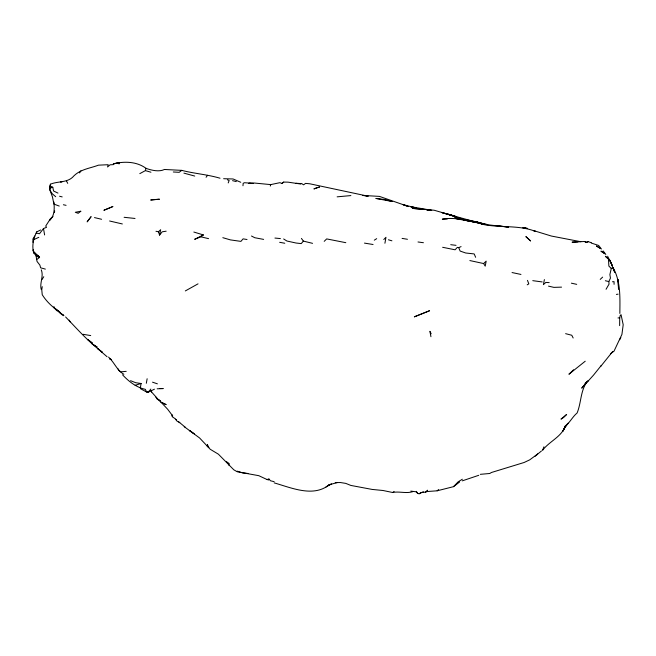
<?xml version="1.0" encoding="UTF-8"?>
<svg xmlns="http://www.w3.org/2000/svg" width="656" height="656" viewBox="0 0 656 656"><rect width="100%" height="100%" fill="white"/><g stroke="black" fill="none" stroke-linecap="round" stroke-linejoin="round"><path stroke-width="0.98" d="M41.156 289.304C39.532 282.785 43.936 276.373 41.271 269.813M53.948 202.081C54.35 207.985 54.809 214.241 50.832 219.186M172.356 416.708L172.413 415.002L171.929 415.355L172.356 416.708L175.218 418.807L176.94 421.062L179.769 422.694M619.641 325.622L619.723 317.75L620.314 315.192M242.974 185.755L243.179 183.278L244.491 182.729L253.495 183.368M425.506 492.123L427.392 491.508L427.499 490.18L425.506 492.123L421.242 492.517L419.151 493.755L417.765 493.484L416.076 491.803L410.804 491.098M42.238 286.664L41.763 289.837L42.246 294.757C46.428 301.366 52.086 306.885 58.802 311.239L53.743 307.443L54.03 306.598M612.286 267.919L611.277 268.476L609.875 274.577L610.465 278.087L608.834 281.563L609.039 284.138L606.062 289.28M154.431 389.188L148.1 392.296L146.575 391.993L145.361 389.352C136.251 387.368 128.715 381.464 122.533 374.781M148.1 392.296L150.847 389.082M140.335 387.909L141.106 383.498L135.694 382.719L130.569 380.677M384.916 243.253L385.966 237.283L383.785 239.53M146.321 383.268L147.141 378.742M113.447 164.623L110.044 164.812L107.551 167.001L108.166 164.713L98.474 165.164C90.159 168.289 80.754 169.199 73.989 175.792C68.027 183.131 58.236 180.9 50.438 184.18L49.774 189.699L52.488 196.997L53.882 204.073L59.237 206.066M544.39 279.595L543.398 284.663L545.8 282.424L549.195 282.613M55.703 196.71L52.308 193.799L50.225 190.642L49.585 188.272L50.438 184.18M158.44 231.765L159.564 235.102L160.671 229.698L158.44 231.765L155.98 231.273M45.371 269.116L40.615 267.812L39.885 265.122L37.08 261.514L36.654 259.587L39.557 257.447L33.284 251.051C31.98 244.376 33.809 237.784 36.711 231.904L40.623 229.977M220.022 178.219C207.493 174.48 194.389 173.651 181.737 170.363L179.195 172.315L173.315 171.987M475.641 257.3L474.165 253.921L465.703 253.003L460.135 251.068L458.708 247.624L461.078 246.607M54.341 212.487L54.702 210.896M577.879 241.867L572.073 242.187L584.504 241.49L586.202 242.466L588.17 241.654L591.277 242.679M139.802 173.635L145.394 170.617L145.985 168.305C136.669 161.425 124.214 161.146 113.34 163.861L119.392 162.713L118.982 164M270.272 186.066L270.731 184.607L279.907 182.68L281.916 183.442L283.712 182.081L287.992 182.147L300.801 184.041M610.416 353.748L613.983 351.231L621.921 334.412L623.2 324.736L621.035 314.618M36.187 233.413L36.711 231.904M49.807 220.629L50.496 218.661L53.021 216.488M274.167 481.684L270.452 480.758L268.952 479.011L268.591 479.971L266.984 479.511L258.776 475.674L237.308 471.787L233.839 469.835L218.399 454.19L210.264 449.294L199.596 437.978L184.213 426.662M228.206 182.934L229.149 180.507L227.402 179.785M543.939 446.818L542.569 450.295C548.687 442.169 559.199 437.855 564.078 428.958L562.635 431.476L565.825 425.998L563.652 429.114L568.162 423.177L564.39 426.908C569.605 423.153 572.262 417.019 577.116 412.968C581.109 403.268 580.429 392.28 586.038 383.153M50.496 218.661L45.723 226.025L46.527 227.337L43.485 228.542L39.508 233.741L36.433 233.134M619.666 339.751L620.863 337.512M79.614 172.93L80.909 170.757M585.242 383.793L581.716 388.163L593.5 375.15L601.314 365.417M34.727 235.971L32.907 238.989L32.923 242.302M42 279.538L43.772 276.725M206.082 177.276L207.567 175.291M612.72 351.477L600.74 366.36M427.392 491.508L437.142 490.803L453.501 486.67L458.085 481.889L462.341 479.216M281.916 183.442L283.712 182.081M159.564 235.102L162.163 231.822L166.165 231.191M312.551 243.343L303.384 241.096L301.227 243.606L296.061 243.023L286.885 241.014L283.646 238.973M324.203 241.342L326.68 238.907L345.81 242.679M573.598 369.771L568.916 374.248L585.226 361.21M483.62 263.548L486.178 261.113L485.219 266.156L483.62 263.548L469.852 260.555M600.215 279.399L602.634 277.119M453.501 486.67L459.651 481.955M535.058 456.314L537.666 454.001L529.712 459.848L524.103 462.496L491.467 472.484L489.729 473.493L480.307 474.329M536.239 455.264L541.495 450.951M437.142 490.803L438.692 489.565M203.385 234.93L194.643 239.309L200.843 236.8L203.385 234.93L193.84 232.044M325.975 487.014L329.41 484.62C313.494 497.748 291.469 487.793 274.175 482.882M327.434 486.006L331.51 484.038L329.246 484.751L337.504 482.521L335.265 482.603L340.415 482.537L345.778 483.39L350.821 485.424L372.141 489.425L383.038 490.499L392.649 492.5L394.108 491.5M374.297 240.17L376.692 238.661M527.211 284.827L528.81 283.884L527.481 280.366M185.328 290.928L198.03 283.851M419.151 493.755L423.366 491.738M33.94 239.547L38.811 237.316M586.202 242.466L588.17 241.654M462.267 480.856L478.724 475.313M392.649 492.5C399.209 491.098 406.244 493.812 412.821 491.656M49.585 188.272L52.775 187.263L53.587 191.019L57.974 193.094M228.075 463.628L228.895 463.382L229.092 465.571M135.144 385.293L141.106 383.498M113.34 163.861L119.392 162.713M266.984 479.511L268.952 479.011M616.386 294.421L618.083 294.159M617.985 317.971L619.723 317.75M612.466 281.768L614.024 281.621L614.082 284.335M126.206 371.345L120.638 371.878L118.826 370.46L118.023 368.852M337.135 196.841L350.886 195.578M157.169 388.803L163.229 388.565L159.875 388.549M561.544 287.131L553.861 287.369L548.523 286.131M447.269 219.014L442.324 219.153C457.503 216.447 472.099 222.335 486.949 224.475L465.53 220.4L445.891 213.61L452.501 215.398M456.166 218.768L484.079 223.671M223.63 178.711L233.069 178.973L240.744 182.27M250.658 183.344L248.78 183.303L254.389 183.04L270.731 184.607M60.418 182.007L61.853 182.048M124.115 217.3L135.029 218.464M295.995 183.254L301.801 183.639L303.58 184.844L305.565 183.377L309.78 183.787L368.18 196.226L362.817 195.439L379.422 196.39L408.147 206.41M33.284 251.051L33.226 249.723L33.595 252.88L34.407 252.945L36.17 256.193L36.654 259.587M181.737 170.363L164.418 169.469C159.416 172.061 151.626 170.47 145.985 168.305M274.938 238.054L280.391 238.579M247.943 473.476L242.499 472.845L237.292 471.18M450.729 244.688L456.027 245.344M532.77 280.661L542.168 281.932M373.067 244.499L364.465 243.105M497.814 225.68L508.63 227.173L481.012 223.991C498.913 228.255 518.265 224.582 535.419 231.371L533.476 230.559L551.36 236.037L580.781 241.711M418.003 241.974L423.415 242.72M247.025 239.506L243.081 238.866L240.941 241.383L230.428 239.899L222.819 237.677M431.673 210.289L410.615 206.681L416.027 207.944L403.038 204.615L407.835 206.427M402.087 238.39L407.458 239.284M83.05 334.298L90.708 335.577M424.645 209.559L412.321 208.387L434.124 210.232L455.494 216.406L442.103 212.61M426.58 209.912L428.516 210.256M442.054 212.716L480.348 223.22M279.661 242.31L284.786 243.245M520.954 274.438L512.049 272.543M263.622 239.391L254.79 237.734L251.478 236.012M465.309 219.621L476.855 221.9L476.141 221.744L482.816 224.172M458.708 247.624L457.347 247.353L455.092 249.797L442.636 247.287M146.624 391.665L148.149 391.976M63.378 204.754L66.076 205.336M101.606 219.276L94.489 217.595M571.376 283.171L576.706 284.351M479.831 223.27L465.317 220.26L457.683 217.341M481.627 223.671L483.431 224.073M208.575 238.653L200.843 236.8M194.734 176.062L183.918 173.127M109.601 220.99L122.344 223.958M605.349 280.743L608.834 281.563M591.286 243.048L598.633 245.459L601.429 249.009L596.435 246L599.986 248.23M232.519 180.646L236.316 181.614M565.611 333.666L571.778 335.257L573.164 337.996M59.557 196.234L62.189 196.915M145.394 170.617L150.937 172.216M388.434 239.793L391.911 240.809M483.529 224.065L476.141 221.744L483.636 224.024M476.141 221.744L483.415 223.991M152.528 382.177L157.391 383.834M584.504 241.49L586.275 242.138M36.17 256.193L39.557 257.447L37.654 255.135M140.351 388.623L146.575 391.993M161.778 402.62L166.173 404.629L160.507 401.907M59.926 312.158L56.818 310.649L53.743 307.443M50.045 185.968L52.775 187.263M604.471 253.495L600.945 251.117L605.816 254.372L603.143 250.945M194.488 433.993L189.322 430.41L192.946 432.952M60.081 312.978L63.78 315.602L58.679 311.567L61.951 314.708M226.484 461.668L228.895 463.382M172.692 415.904L167.608 409.196L158.703 399.734M175.521 419.176L176.644 420.012M123.853 374.297C116.858 370.238 114.259 362.21 108.527 357.102M107.084 356.749L97.801 348.697L102.229 352.133C88.585 342.022 77.367 329.115 65.6 316.955M33.595 252.88L39.557 257.447M607.62 256.242L612.237 265.442L609.9 260.317L605.414 256.307L609.9 260.317L614.697 272.256L612.884 267.353C620.953 281.334 619.936 297.898 619.863 313.445M185.246 427.228L178.694 421.8M155.833 397.052L157.817 398.815M159.137 399.988L160.466 401.16L157.096 399.053L155.825 396.749L151.495 391.919M611.277 268.476L608.875 266.082L608.448 258.669M62.492 314.413L63.796 315.725M301.424 238.431L303.384 241.096M416.298 491.328L417.765 493.484M150.757 390.509L151.692 391.985M66.469 180.999L67.724 183.36M69.216 320.103L70.135 321.858M431.181 333.789L429.918 331.329L430.935 336.7M43.485 228.542L44.616 234.946M618.542 287.394L618.51 289.222L618.034 279.513L618.542 287.394M207.485 444.768L207.148 446.129L208.862 447.622L207.485 444.768M88.552 219.932L87.141 221.892L91.127 216.644L88.552 219.932M566.604 414.477L563.602 417.495L560.987 419.127L566.604 414.477M588.014 380.923L585.177 383.317L588.014 380.923M80.795 211.24L78.187 213.323L75.317 212.273L80.795 211.24M112.807 206.583L104.025 210.207L112.807 206.583M429.557 310.731L414.387 316.807L429.557 310.731M317.176 187.608L313.896 188.936L319.587 186.993L317.176 187.608M154.463 199.58L150.683 200.014L159.457 199.211L154.463 199.58M525.013 227.911L522.832 227.804L527.637 228.477L525.013 227.911M384.129 199.416L375.872 198.448L392.263 201.507L384.129 199.416M429.196 209.92L427.056 209.526L429.696 210.018L429.196 209.92M110.602 359.103L109.577 358.816L111.536 359.66L110.602 359.103M455.19 216.98L453.107 216.111L458.15 218.71L455.19 216.98M97.055 347.057L92.209 343.941L97.055 347.057M92.209 342.973L87.576 339.398L92.209 342.973M530.532 240.883L525.981 236.709L530.532 240.883"/></g></svg>
